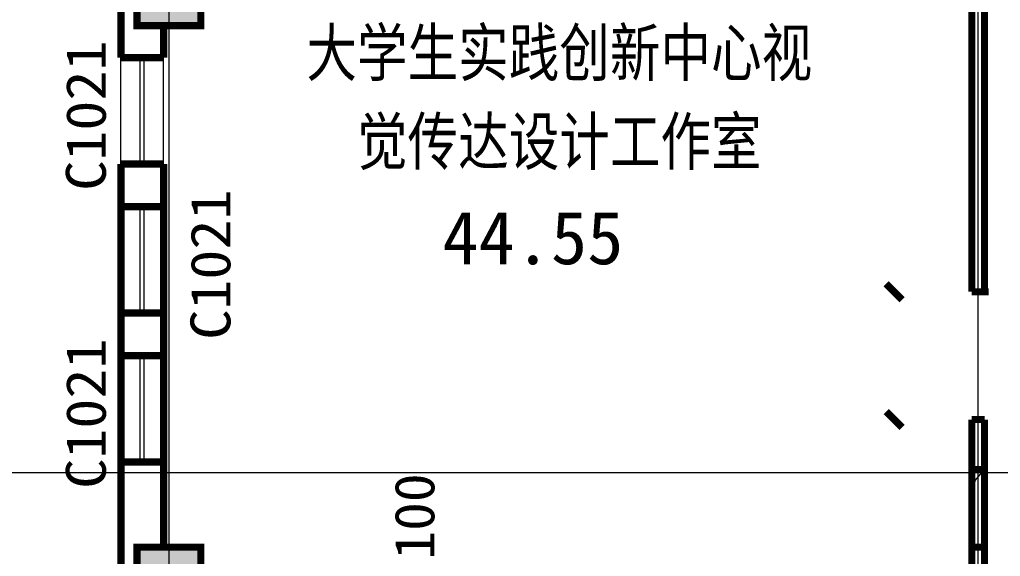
# Model space of a CAD drawing. Extents: x -307567 to 704339, y -10277 to 165507.
# Drawn here: x 124453 to 133664, y 116393 to 121436 of the extents above; entities that cross this region are included whole.
import ezdxf
from ezdxf.enums import TextEntityAlignment as Align

# ---------------------------------------------------------------- set-up
doc = ezdxf.new("R2010")
doc.units = 0
doc.header["$MEASUREMENT"] = 0
doc.layers.add('wode', color=250, linetype='CONTINUOUS', lineweight=0)
doc.layers.add('中文', color=4, linetype='CONTINUOUS')
doc.styles.get("Standard").update_dxf_attribs({"font": 'txt', "height": 3})

msp = doc.modelspace()

# ---------------------------------------------------------------- linework, layer by layer
at = {"layer": 'wode', "color": 0}
for p, q in [((133454.9776, 107179.48103), (133454.9776, 147395.49444)), ((125855.09701, 147245.49632), (125855.09701, 95169.51457)), ((125405.10264, 120079.31978), (125405.10264, 121079.30118)), ((125586.33816, 120079.31978), (125586.33816, 121079.30118)), ((125623.8377, 120079.31978), (125623.8377, 121079.30118)), ((125805.07322, 120079.31978), (125805.07322, 121079.30118)), ((125405.10264, 118679.33118), (125405.10264, 119679.32173)), ((125586.33816, 118679.33118), (125586.33816, 119679.32173)), ((125623.8377, 118679.33118), (125623.8377, 119679.32173)), ((125805.07322, 118679.33118), (125805.07322, 119679.32173)), ((125405.10264, 117279.35173), (125405.10264, 118279.34228)), ((125586.33816, 117279.35173), (125586.33816, 118279.34228)), ((125623.8377, 117279.35173), (125623.8377, 118279.34228)), ((125805.07322, 117279.35173), (125805.07322, 118279.34228)), ((195197.62623, 117179.34993), (118974.00627, 117179.34993)), ((133428.13467, 117104.73538), (133514.99882, 117209.35138)), ((133514.99882, 117209.35138), (133433.95735, 117209.35138)), ((133394.993, 116821.30081), (133428.13467, 117104.73538))]:
    msp.add_line(p, q, dxfattribs=at)
at = {"layer": 'wode', "color": 0, "const_width": 67.49915}
for points in [[(125555.10076, 121979.28993), (125555.10076, 121379.29743), (126155.09326, 121379.29743), (126155.09326, 121979.28993), (125555.10076, 121979.28993), (125555.10076, 121379.29743)], [(125405.10264, 121679.29368), (125405.10264, 121079.30118)], [(133394.993, 121679.29368), (133394.993, 118879.33478)], [(133514.99882, 121679.29368), (133514.99882, 118879.33478)], [(125805.07322, 121379.29743), (125805.07322, 121079.30118)], [(125805.07322, 121079.30118), (125405.10264, 121079.30118)], [(125405.10264, 119679.32173), (125405.10264, 120079.31978)], [(125805.07322, 120079.31978), (125405.10264, 120079.31978)], [(125405.10264, 117179.34993), (125405.10264, 120079.31978)], [(125805.07322, 119679.32173), (125805.07322, 120079.31978)], [(125805.07322, 117179.34993), (125805.07322, 120079.31978)], [(125805.07322, 119679.32173), (125405.10264, 119679.32173)], [(132591.17004, 118954.33384), (132741.16816, 118804.33572)], [(133554.98856, 118879.33478), (133394.993, 118879.33478)], [(125405.10264, 118279.34228), (125405.10264, 118679.33118)], [(125805.07322, 118679.33118), (125405.10264, 118679.33118)], [(125805.07322, 118279.34228), (125805.07322, 118679.33118)], [(125805.07322, 118279.34228), (125405.10264, 118279.34228)], [(132591.17004, 117754.34884), (132741.16816, 117604.35072)], [(133394.993, 116279.36118), (133394.993, 117679.34978)], [(133514.99882, 117679.34978), (133394.993, 117679.34978)], [(133514.99882, 116179.36853), (133514.99882, 117679.34978)], [(125805.07322, 117279.35173), (125405.10264, 117279.35173)], [(125405.10264, 116279.3154), (125405.10264, 117279.35173)], [(125805.07322, 116479.36478), (125805.07322, 117279.35173)], [(133394.993, 117209.35138), (133514.99882, 117209.35138)], [(125555.10076, 116479.36478), (125555.10076, 115879.37228), (126155.09326, 115879.37228), (126155.09326, 116479.36478), (125555.10076, 116479.36478), (125555.10076, 115879.37228)], [(133394.993, 116479.36478), (133514.99882, 116479.36478)]]:
    msp.add_lwpolyline(points, dxfattribs=at)
at = {"layer": 'wode', "color": 0}
for points in [[(125555.10076, 121979.28993), (126155.09326, 121979.28993), (125555.10076, 121379.29743), (126155.09326, 121379.29743)], [(125555.10076, 116479.36478), (126155.09326, 116479.36478), (125555.10076, 115879.37228), (126155.09326, 115879.37228)]]:
    msp.add_solid(points, dxfattribs=at)

# ---------------------------------------------------------------- texts
for s, width, p, p2 in [('C1021', 0.980872, (125262.61174, 119829.31985), (125262.61174, 121239.30589)), ('C1021', 0.980866, (126432.56782, 118429.3404), (126432.56782, 119839.31729)), ('C1021', 0.980872, (125262.61174, 117029.3518), (125262.61174, 118439.33784)), ('100', 1.080005, (128348.30315, 116363.35976), (128348.30315, 117173.3533))]:
    msp.add_text(s, height=374.995313, rotation=90, dxfattribs=dict(at, width=width)).set_placement(p, p2, align=Align.FIT)
at = {"layer": '中文', "char_height": 500}
for s, insert, width, attachment_point in [('{\\Ftxt,stf:宋体|c134;\\C0;大学生实践创新中心视觉传达设计工作室}', (129521.31072, 121357.73841), 4750.5316791, 2), ('44.55', (128422.87996, 119638.11576), 2972.7367929, 1)]:
    msp.add_mtext(s, dxfattribs=dict(at, insert=insert, width=width, attachment_point=attachment_point))

doc.saveas('drawing.dxf')
